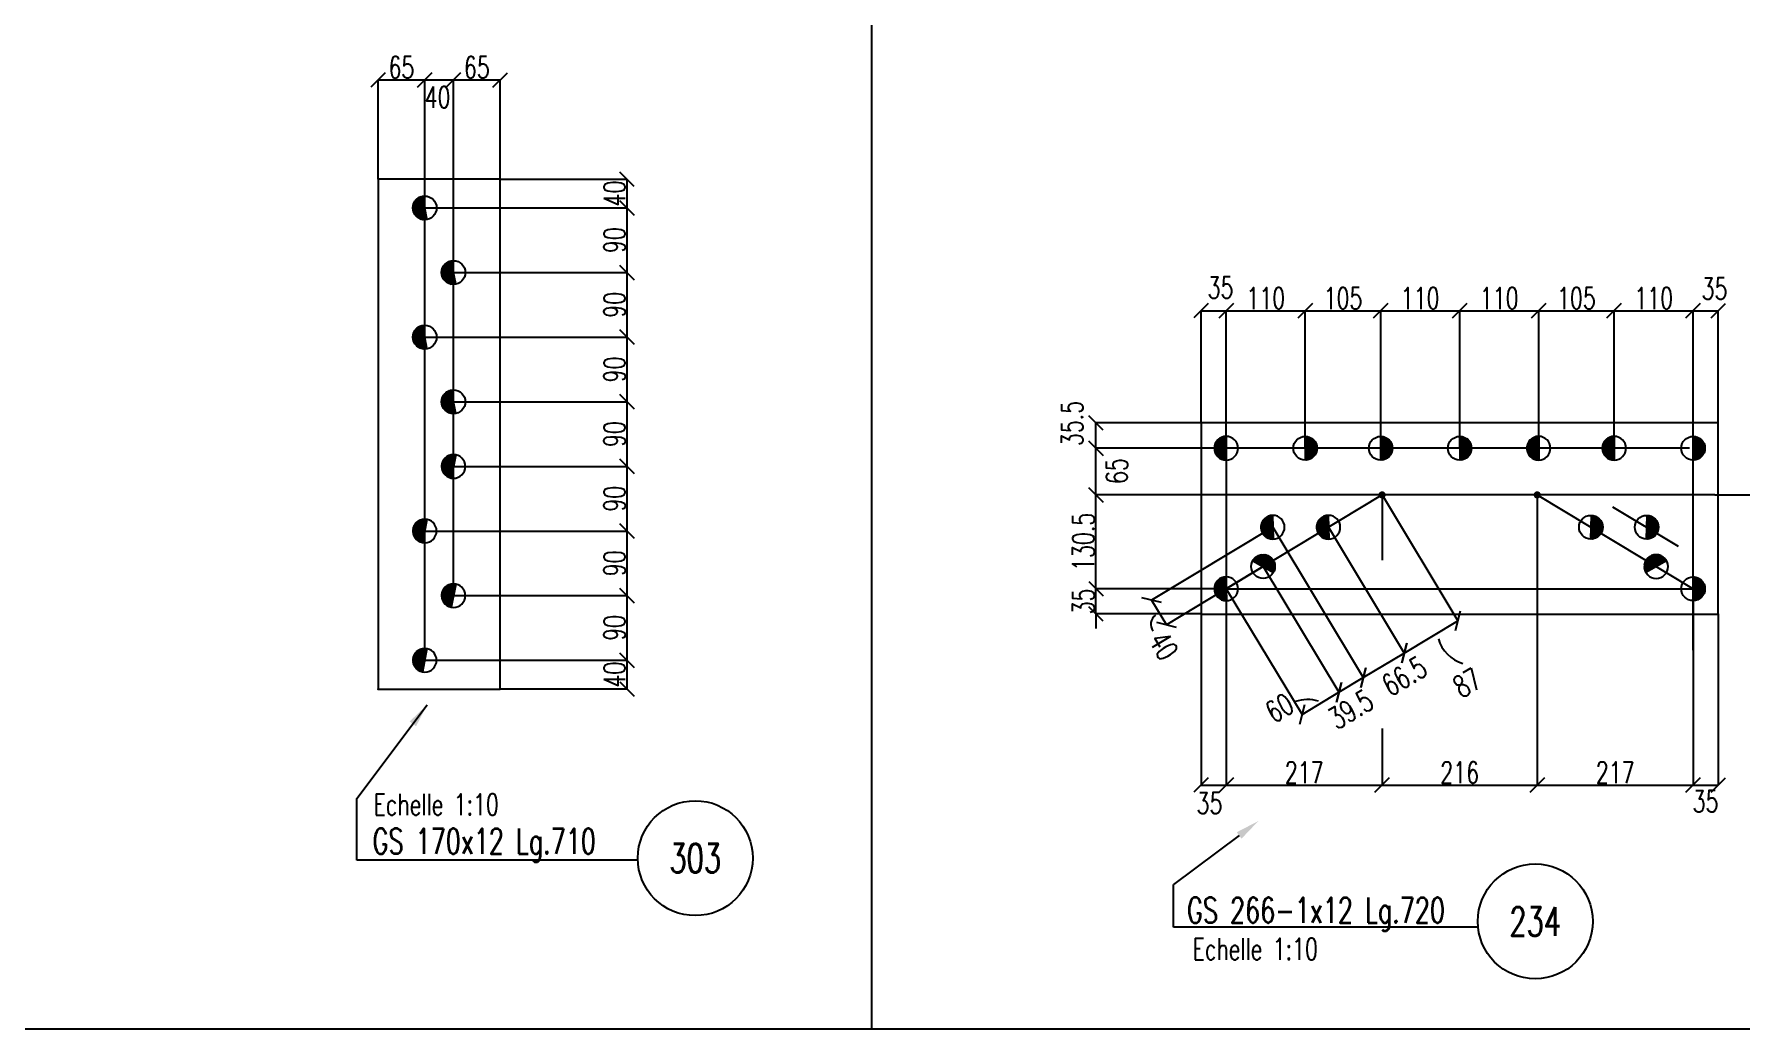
# Model space of a CAD drawing. Extents: x 512897 to 529117, y 6597 to 18077.
# Drawn here: x 517649 to 522401, y 6597 to 9367 of the extents above; entities that cross this region are included whole.
import ezdxf
from ezdxf.enums import TextEntityAlignment as Align

# ---------------------------------------------------------------- set-up
doc = ezdxf.new("R2010")
doc.units = 0
doc.header["$LTSCALE"] = 200
doc.header["$MEASUREMENT"] = 0
doc.layers.get('0').update_dxf_attribs({"linetype": 'CONTINUOUS'})
for name, color, linetype in [('BOLLINI_1', 7, 'CONTINUOUS'), ('FORI', 2, 'CONTINUOUS'), ('LINEE_PIASTRE', 2, 'CONTINUOUS'), ('LS', 7, 'CONTINUOUS'), ('PIASTRE', 5, 'CONTINUOUS'), ('PIEGA', 4, 'CONTINUOUS'), ('PIEGA_C_1114_50', 7, 'CONTINUOUS')]:
    doc.layers.add(name, color=color, linetype=linetype)
doc.styles.add('PIEGATI', font='ROMANS8.shx', dxfattribs={"width": 0.7})
doc.styles.add('QUOTE', font='ROMANS8.SHX', dxfattribs={"width": 0.7})
doc.styles.add('RQL', font='ROMANS8.SHX', dxfattribs={"width": 0.7})
doc.styles.add('RS', font='ROMANS8.shx', dxfattribs={"width": 0.7})
doc.styles.get("Standard").update_dxf_attribs({"font": 'ROMANS8.SHX', "width": 0.7})
doc.dimstyles.new('TRATTO', dxfattribs={"dimscale": 0, "dimtxt": 60, "dimasz": 40, "dimexe": 0, "dimexo": 0, "dimgap": 5, "dimtad": 1, "dimrnd": 0.5, "dimdsep": 46, "dimtxsty": 'RS', "dimblk1": 'OBLIQUE', "dimblk2": 'OBLIQUE', "dimsah": 1, "dimcen": 0.09, "dimclrd": 2, "dimclre": 2, "dimclrt": 7, "dimadec": 0, "dimazin": 0, "dimtfac": 1, "dimtix": 1, "dimtmove": 2, "dimatfit": 3, "dimfxl": 1, "dimtolj": 1, "dimtzin": 0, "dimarcsym": 0})

# ---------------------------------------------------------------- blocks, each defined once
blk = doc.blocks.new('MRKR_98')
blk.add_point((0, 0))
at = {"color": 7, "style": 'QUOTE', "width": 0.5, "flags": 1}
for tag, p in [('TI', (3.7, 6.8)), ('NFORI', (3.7, 5.3)), ('AUX2', (3.7, 4.9)), ('FAM', (3.7, 4.5)), ('AUX1', (3.7, 4.2)), ('COMMESSA', (3.7, 3.8)), ('SPESSORE', (3.7, 2.5)), ('SV', (3.7, 1.8)), ('QUA', (3.7, 1.1)), ('DI_S', (3.7, 6.4)), ('D_S', (3.7, 6)), ('E_S', (3.7, 5.7)), ('MD', (3.7, 3.5)), ('MP', (3.7, 3.2)), ('LARGHEZZA', (3.7, 2.8)), ('NP', (3.7, 2.1)), ('PESO', (3.7, 1.4)), ('LUN', (3.7, 0.8)), ('PROF', (3.7, 0.4)), ('POS', (3.7, 0.1))]:
    blk.add_attdef(tag, p, '', height=0.2, dxfattribs=at)
at = {"color": 7, "flags": 1}
for tag, p in [('LAV1', (5.3, 6.9)), ('LAV2', (5.3, 6.5)), ('LAV3', (5.3, 6.2)), ('LAV4', (5.3, 5.9)), ('LAV5', (5.3, 5.5)), ('LAV6', (5.3, 5.2)), ('LAV7', (5.3, 4.9)), ('LAV8', (5.3, 4.5)), ('LAV9', (5.3, 4.2)), ('LAV10', (5.3, 3.9))]:
    blk.add_attdef(tag, p, '', height=0.2, dxfattribs=at)
blk = doc.blocks.new('20')
at = {"color": 0}
for p, q in [((0, 0.98), (0.02, 1)), ((0, 0.94), (0.06, 1)), ((1, -0.01), (0, 0.99)), ((0, 0.89), (0.1, 0.99)), ((0, 0.85), (0.14, 0.99)), ((0, 0.8), (0.18, 0.98)), ((0, 0.76), (0.22, 0.98)), ((0, 0.71), (0.25, 0.97)), ((0, 0.67), (0.29, 0.96)), ((1, -0.05), (0, 0.95)), ((0, 0.62), (0.32, 0.95)), ((0, 0.58), (0.36, 0.93)), ((0, 0.53), (0.39, 0.92)), ((0, 0.49), (0.42, 0.91)), ((1, -0.09), (0, 0.9)), ((0, 0.44), (0.45, 0.89)), ((0, 0.4), (0.48, 0.88)), ((0.99, -0.13), (0, 0.86)), ((0, 0.35), (0.51, 0.86)), ((0, 0.31), (0.54, 0.84)), ((0, 0.26), (0.56, 0.83)), ((0.99, -0.17), (0, 0.81)), ((0, 0.22), (0.59, 0.81)), ((0, 0.17), (0.61, 0.79)), ((0.98, -0.21), (0, 0.77)), ((0, 0.13), (0.64, 0.77)), ((0, 0.08), (0.66, 0.75)), ((0, 0.04), (0.69, 0.73)), ((0.97, -0.25), (0, 0.72)), ((0, -0.01), (0.71, 0.7)), ((0.96, -0.28), (0, 0.68)), ((0, -0.05), (0.73, 0.68)), ((0, -0.1), (0.75, 0.66)), ((0.95, -0.32), (0, 0.63)), ((0, -0.14), (0.77, 0.63)), ((0, -0.19), (0.79, 0.61)), ((0.94, -0.35), (0, 0.59)), ((0, -0.23), (0.81, 0.58)), ((0, -0.28), (0.83, 0.56)), ((0.92, -0.38), (0, 0.54)), ((0, -0.32), (0.85, 0.53)), ((0.91, -0.41), (0, 0.5)), ((0, -0.36), (0.87, 0.5)), ((0, -0.41), (0.88, 0.47)), ((0.9, -0.44), (0, 0.45)), ((0, -0.45), (0.9, 0.44)), ((0.88, -0.47), (0, 0.41)), ((0, -0.5), (0.91, 0.41)), ((0, -0.54), (0.92, 0.38)), ((0.87, -0.5), (0, 0.36)), ((0, -0.59), (0.94, 0.35)), ((0.85, -0.53), (0, 0.32)), ((0, -0.63), (0.95, 0.31)), ((0, -0.68), (0.96, 0.28)), ((0.83, -0.56), (0, 0.27)), ((0, -0.72), (0.97, 0.25)), ((0.81, -0.58), (0, 0.23)), ((0, -0.77), (0.98, 0.21)), ((0.79, -0.61), (0, 0.18)), ((0, -0.81), (0.99, 0.17)), ((0.77, -0.63), (0, 0.14)), ((0, -0.86), (0.99, 0.13)), ((0.75, -0.66), (0, 0.09)), ((0, -0.9), (1, 0.09)), ((0.73, -0.68), (0, 0.05)), ((0, -0.95), (1, 0.05)), ((0.71, -0.7), (0, 0.01)), ((0, -0.99), (1, 0.01)), ((1, 0.04), (0.04, 1)), ((1, 0.09), (0.09, 1)), ((0.99, 0.14), (0.14, 0.99)), ((0.98, 0.19), (0.19, 0.98)), ((0.97, 0.25), (0.25, 0.97)), ((0.95, 0.31), (0.31, 0.95)), ((0.92, 0.38), (0.38, 0.92)), ((0.88, 0.47), (0.47, 0.88)), ((0.81, 0.59), (0.59, 0.81)), ((0.69, -0.73), (0, -0.04)), ((0.66, -0.75), (0, -0.08)), ((0.64, -0.77), (0, -0.13)), ((0.61, -0.79), (0, -0.17)), ((0.59, -0.81), (0, -0.22)), ((0.56, -0.83), (0, -0.26)), ((0.54, -0.84), (0, -0.31)), ((0.51, -0.86), (0, -0.35)), ((0.48, -0.88), (0, -0.4)), ((0.45, -0.89), (0, -0.44)), ((0.42, -0.91), (0, -0.49)), ((0.39, -0.92), (0, -0.53)), ((0.36, -0.93), (0, -0.58)), ((0.32, -0.95), (0, -0.62)), ((0.29, -0.96), (0, -0.67)), ((0.25, -0.97), (0, -0.71)), ((0.22, -0.98), (0, -0.76)), ((0.18, -0.98), (0, -0.8)), ((0.14, -0.99), (0, -0.85)), ((0.1, -0.99), (0, -0.89)), ((0.04, -1), (1, -0.04)), ((0.09, -1), (1, -0.09)), ((0.14, -0.99), (0.99, -0.14)), ((0.19, -0.98), (0.98, -0.19)), ((0.25, -0.97), (0.97, -0.25)), ((0.31, -0.95), (0.95, -0.31)), ((0.38, -0.92), (0.92, -0.38)), ((0.47, -0.88), (0.88, -0.47)), ((0.59, -0.81), (0.81, -0.59))]:
    blk.add_line(p, q, dxfattribs=at)
blk.add_line((0, 1), (0, -1))
blk.add_circle((0, 0), 1)
blk = doc.blocks.new('_OBLIQUE')
at = {"color": 0, "linetype": 'ByBlock'}
blk.add_line((-0.5, -0.5), (0.5, 0.5), dxfattribs=at)
blk = doc.blocks.new('*D124')
at = {"layer": 'LS', "color": 2, "lineweight": -2, "transparency": 16777216}
for p, q in [((518736.6, 7623.3), (519300, 7623.3)), ((519300, 7543.3), (519300, 7623.3)), ((518946.6, 7543.3), (519300, 7543.3))]:
    blk.add_line(p, q, dxfattribs=at)
at = {"layer": 'LS', "color": 2, "lineweight": -2, "transparency": 16777216, "xscale": 40, "yscale": 40, "zscale": 40}
for p, rotation in [((519300, 7623.3), 90), ((519300, 7543.3), 270)]:
    blk.add_blockref('_OBLIQUE', p, dxfattribs=dict(at, rotation=rotation))
at = {"layer": 'LS', "color": 7, "transparency": 16777216, "insert": (519265, 7583.3), "char_height": 60, "attachment_point": 5, "rotation": 90, "style": 'RS'}
blk.add_mtext('\\A1;40', dxfattribs=at)
blk = doc.blocks.new('*D125')
at = {"layer": 'LS', "color": 2, "lineweight": -2, "transparency": 16777216}
for p, q in [((518816.6, 7803.3), (519300, 7803.3)), ((519300, 7623.3), (519300, 7803.3)), ((518736.6, 7623.3), (519300, 7623.3))]:
    blk.add_line(p, q, dxfattribs=at)
at = {"layer": 'LS', "color": 2, "lineweight": -2, "transparency": 16777216, "xscale": 40, "yscale": 40, "zscale": 40}
for p, rotation in [((519300, 7803.3), 90), ((519300, 7623.3), 270)]:
    blk.add_blockref('_OBLIQUE', p, dxfattribs=dict(at, rotation=rotation))
at = {"layer": 'LS', "color": 7, "transparency": 16777216, "insert": (519265, 7713.3), "char_height": 60, "attachment_point": 5, "rotation": 90, "style": 'RS'}
blk.add_mtext('\\A1;90', dxfattribs=at)
blk = doc.blocks.new('*D126')
at = {"layer": 'LS', "color": 2, "lineweight": -2, "transparency": 16777216}
for p, q in [((518736.6, 7983.3), (519300, 7983.3)), ((519300, 7803.3), (519300, 7983.3)), ((518816.6, 7803.3), (519300, 7803.3))]:
    blk.add_line(p, q, dxfattribs=at)
at = {"layer": 'LS', "color": 2, "lineweight": -2, "transparency": 16777216, "xscale": 40, "yscale": 40, "zscale": 40}
for p, rotation in [((519300, 7983.3), 90), ((519300, 7803.3), 270)]:
    blk.add_blockref('_OBLIQUE', p, dxfattribs=dict(at, rotation=rotation))
at = {"layer": 'LS', "color": 7, "transparency": 16777216, "insert": (519265, 7893.3), "char_height": 60, "attachment_point": 5, "rotation": 90, "style": 'RS'}
blk.add_mtext('\\A1;90', dxfattribs=at)
blk = doc.blocks.new('*D127')
at = {"layer": 'LS', "color": 2, "lineweight": -2, "transparency": 16777216}
for p, q in [((518816.6, 8163.3), (519300, 8163.3)), ((519300, 7983.3), (519300, 8163.3)), ((518736.6, 7983.3), (519300, 7983.3))]:
    blk.add_line(p, q, dxfattribs=at)
at = {"layer": 'LS', "color": 2, "lineweight": -2, "transparency": 16777216, "xscale": 40, "yscale": 40, "zscale": 40}
for p, rotation in [((519300, 8163.3), 90), ((519300, 7983.3), 270)]:
    blk.add_blockref('_OBLIQUE', p, dxfattribs=dict(at, rotation=rotation))
at = {"layer": 'LS', "color": 7, "transparency": 16777216, "insert": (519265, 8073.3), "char_height": 60, "attachment_point": 5, "rotation": 90, "style": 'RS'}
blk.add_mtext('\\A1;90', dxfattribs=at)
blk = doc.blocks.new('*D128')
at = {"layer": 'LS', "color": 2, "lineweight": -2, "transparency": 16777216}
for p, q in [((518816.6, 8343.3), (519300, 8343.3)), ((519300, 8163.3), (519300, 8343.3)), ((518816.6, 8163.3), (519300, 8163.3))]:
    blk.add_line(p, q, dxfattribs=at)
at = {"layer": 'LS', "color": 2, "lineweight": -2, "transparency": 16777216, "xscale": 40, "yscale": 40, "zscale": 40}
for p, rotation in [((519300, 8343.3), 90), ((519300, 8163.3), 270)]:
    blk.add_blockref('_OBLIQUE', p, dxfattribs=dict(at, rotation=rotation))
at = {"layer": 'LS', "color": 7, "transparency": 16777216, "insert": (519265, 8253.3), "char_height": 60, "attachment_point": 5, "rotation": 90, "style": 'RS'}
blk.add_mtext('\\A1;90', dxfattribs=at)
blk = doc.blocks.new('*D129')
at = {"layer": 'LS', "color": 2, "lineweight": -2, "transparency": 16777216}
for p, q in [((518736.6, 8523.3), (519300, 8523.3)), ((519300, 8343.3), (519300, 8523.3)), ((518816.6, 8343.3), (519300, 8343.3))]:
    blk.add_line(p, q, dxfattribs=at)
at = {"layer": 'LS', "color": 2, "lineweight": -2, "transparency": 16777216, "xscale": 40, "yscale": 40, "zscale": 40}
for p, rotation in [((519300, 8523.3), 90), ((519300, 8343.3), 270)]:
    blk.add_blockref('_OBLIQUE', p, dxfattribs=dict(at, rotation=rotation))
at = {"layer": 'LS', "color": 7, "transparency": 16777216, "insert": (519265, 8433.3), "char_height": 60, "attachment_point": 5, "rotation": 90, "style": 'RS'}
blk.add_mtext('\\A1;90', dxfattribs=at)
blk = doc.blocks.new('*D130')
at = {"layer": 'LS', "color": 2, "lineweight": -2, "transparency": 16777216}
for p, q in [((518816.6, 8703.3), (519300, 8703.3)), ((519300, 8523.3), (519300, 8703.3)), ((518736.6, 8523.3), (519300, 8523.3))]:
    blk.add_line(p, q, dxfattribs=at)
at = {"layer": 'LS', "color": 2, "lineweight": -2, "transparency": 16777216, "xscale": 40, "yscale": 40, "zscale": 40}
for p, rotation in [((519300, 8703.3), 90), ((519300, 8523.3), 270)]:
    blk.add_blockref('_OBLIQUE', p, dxfattribs=dict(at, rotation=rotation))
at = {"layer": 'LS', "color": 7, "transparency": 16777216, "insert": (519265, 8613.3), "char_height": 60, "attachment_point": 5, "rotation": 90, "style": 'RS'}
blk.add_mtext('\\A1;90', dxfattribs=at)
blk = doc.blocks.new('*D131')
at = {"layer": 'LS', "color": 2, "lineweight": -2, "transparency": 16777216}
for p, q in [((518736.6, 8883.3), (519300, 8883.3)), ((519300, 8703.3), (519300, 8883.3)), ((518816.6, 8703.3), (519300, 8703.3))]:
    blk.add_line(p, q, dxfattribs=at)
at = {"layer": 'LS', "color": 2, "lineweight": -2, "transparency": 16777216, "xscale": 40, "yscale": 40, "zscale": 40}
for p, rotation in [((519300, 8883.3), 90), ((519300, 8703.3), 270)]:
    blk.add_blockref('_OBLIQUE', p, dxfattribs=dict(at, rotation=rotation))
at = {"layer": 'LS', "color": 7, "transparency": 16777216, "insert": (519265, 8793.3), "char_height": 60, "attachment_point": 5, "rotation": 90, "style": 'RS'}
blk.add_mtext('\\A1;90', dxfattribs=at)
blk = doc.blocks.new('*D132')
at = {"layer": 'LS', "color": 2, "lineweight": -2, "transparency": 16777216}
for p, q in [((518946.6, 8963.3), (519300, 8963.3)), ((519300, 8883.3), (519300, 8963.3)), ((518736.6, 8883.3), (519300, 8883.3))]:
    blk.add_line(p, q, dxfattribs=at)
at = {"layer": 'LS', "color": 2, "lineweight": -2, "transparency": 16777216, "xscale": 40, "yscale": 40, "zscale": 40}
for p, rotation in [((519300, 8963.3), 90), ((519300, 8883.3), 270)]:
    blk.add_blockref('_OBLIQUE', p, dxfattribs=dict(at, rotation=rotation))
at = {"layer": 'LS', "color": 7, "transparency": 16777216, "insert": (519265, 8923.3), "char_height": 60, "attachment_point": 5, "rotation": 90, "style": 'RS'}
blk.add_mtext('\\A1;40', dxfattribs=at)
blk = doc.blocks.new('*D133')
at = {"layer": 'LS', "color": 2, "lineweight": -2, "transparency": 16777216}
for p, q in [((518606.6, 8963.3), (518606.6, 9239.8)), ((518606.6, 9239.8), (518736.6, 9239.8)), ((518736.6, 7623.3), (518736.6, 9239.8))]:
    blk.add_line(p, q, dxfattribs=at)
at = {"layer": 'LS', "color": 2, "lineweight": -2, "transparency": 16777216, "xscale": 40, "yscale": 40, "zscale": 40, "rotation": 180.0000000000001}
blk.add_blockref('_OBLIQUE', (518606.6, 9239.8), dxfattribs=at)
at = {"layer": 'LS', "color": 2, "lineweight": -2, "transparency": 16777216, "xscale": 40, "yscale": 40, "zscale": 40}
blk.add_blockref('_OBLIQUE', (518736.6, 9239.8), dxfattribs=at)
at = {"layer": 'LS', "color": 7, "transparency": 16777216, "insert": (518671.6, 9274.8), "char_height": 60, "attachment_point": 5, "style": 'RS'}
blk.add_mtext('\\A1;65', dxfattribs=at)
blk = doc.blocks.new('*D134')
at = {"layer": 'LS', "color": 2, "lineweight": -2, "transparency": 16777216}
for p, q in [((518736.6, 8883.3), (518736.6, 9239.8)), ((518736.6, 9239.8), (518816.6, 9239.8)), ((518816.6, 7803.3), (518816.6, 9239.8))]:
    blk.add_line(p, q, dxfattribs=at)
at = {"layer": 'LS', "color": 2, "lineweight": -2, "transparency": 16777216, "xscale": 40, "yscale": 40, "zscale": 40, "rotation": 180.0000000000001}
blk.add_blockref('_OBLIQUE', (518736.6, 9239.8), dxfattribs=at)
at = {"layer": 'LS', "color": 2, "lineweight": -2, "transparency": 16777216, "xscale": 40, "yscale": 40, "zscale": 40}
blk.add_blockref('_OBLIQUE', (518816.6, 9239.8), dxfattribs=at)
at = {"layer": 'LS', "color": 7, "transparency": 16777216, "insert": (518772.3, 9191.6), "char_height": 60, "attachment_point": 5, "style": 'RS'}
blk.add_mtext('\\A1;40', dxfattribs=at)
blk = doc.blocks.new('*D135')
at = {"layer": 'LS', "color": 2, "lineweight": -2, "transparency": 16777216}
for p, q in [((518816.6, 8703.3), (518816.6, 9239.8)), ((518816.6, 9239.8), (518946.6, 9239.8)), ((518946.6, 8963.3), (518946.6, 9239.8))]:
    blk.add_line(p, q, dxfattribs=at)
at = {"layer": 'LS', "color": 2, "lineweight": -2, "transparency": 16777216, "xscale": 40, "yscale": 40, "zscale": 40, "rotation": 180.0000000000001}
blk.add_blockref('_OBLIQUE', (518816.6, 9239.8), dxfattribs=at)
at = {"layer": 'LS', "color": 2, "lineweight": -2, "transparency": 16777216, "xscale": 40, "yscale": 40, "zscale": 40}
blk.add_blockref('_OBLIQUE', (518946.6, 9239.8), dxfattribs=at)
at = {"layer": 'LS', "color": 7, "transparency": 16777216, "insert": (518881.6, 9274.8), "char_height": 60, "attachment_point": 5, "style": 'RS'}
blk.add_mtext('\\A1;65', dxfattribs=at)
blk = doc.blocks.new('xxx')
blk.add_circle((0, 0), 8)
at = {"color": 3, "style": 'RQL', "width": 0.7}
blk.add_attdef('POS', text='', height=4, dxfattribs=at).set_placement((0, 0), align=Align.MIDDLE)
at = {"color": 3, "style": 'RQL', "width": 0.7, "flags": 1}
blk.add_attdef('POS1', (-0.39, -5.42), '', height=2, dxfattribs=at)
at = {"style": 'RQL', "width": 0.7, "flags": 1}
blk.add_attdef('TIPO', (-0.39, -8.66), '', height=2, dxfattribs=at)
blk = doc.blocks.new('*D152')
at = {"layer": 'LS', "color": 2, "lineweight": -2, "transparency": 16777216}
for p, q in [((521070.9, 7884.4), (521281.9, 7534)), ((520968.1, 7822.5), (521179.1, 7472.1)), ((521179.1, 7472.1), (521281.9, 7534))]:
    blk.add_line(p, q, dxfattribs=at)
at = {"layer": 'LS', "color": 2, "lineweight": -2, "transparency": 16777216, "xscale": 40, "yscale": 40, "zscale": 40}
for p, rotation in [((521281.9, 7534), 31.05141770699998), ((521179.1, 7472.1), 211.051417707)]:
    blk.add_blockref('_OBLIQUE', p, dxfattribs=dict(at, rotation=rotation))
at = {"layer": 'LS', "color": 7, "transparency": 16777216, "insert": (521116.4, 7490.5), "char_height": 60, "attachment_point": 5, "rotation": 31.0514, "style": 'RS'}
blk.add_mtext('\\A1;60', dxfattribs=at)
blk = doc.blocks.new('*D153')
at = {"layer": 'LS', "color": 2, "lineweight": -2, "transparency": 16777216}
for p, q in [((521097.6, 7993.8), (521349.8, 7574.9)), ((521070.9, 7884.4), (521281.9, 7534)), ((521281.9, 7534), (521349.8, 7574.9))]:
    blk.add_line(p, q, dxfattribs=at)
at = {"layer": 'LS', "color": 2, "lineweight": -2, "transparency": 16777216, "xscale": 40, "yscale": 40, "zscale": 40}
for p, rotation in [((521281.9, 7534), 211.051417707), ((521349.8, 7574.9), 31.05141770699998)]:
    blk.add_blockref('_OBLIQUE', p, dxfattribs=dict(at, rotation=rotation))
at = {"layer": 'LS', "color": 7, "transparency": 16777216, "insert": (521314.8, 7486.5), "char_height": 60, "attachment_point": 5, "rotation": 31.0514, "style": 'RS'}
blk.add_mtext('\\A1;39.5', dxfattribs=at)
blk = doc.blocks.new('*D154')
at = {"layer": 'LS', "color": 2, "lineweight": -2, "transparency": 16777216}
for p, q in [((521097.6, 7993.8), (521349.8, 7574.9)), ((521252.7, 7993.8), (521463.7, 7643.4)), ((521349.8, 7574.9), (521463.7, 7643.4))]:
    blk.add_line(p, q, dxfattribs=at)
at = {"layer": 'LS', "color": 2, "lineweight": -2, "transparency": 16777216, "xscale": 40, "yscale": 40, "zscale": 40}
for p, rotation in [((521463.7, 7643.4), 31.05141770699998), ((521349.8, 7574.9), 211.051417707)]:
    blk.add_blockref('_OBLIQUE', p, dxfattribs=dict(at, rotation=rotation))
at = {"layer": 'LS', "color": 7, "transparency": 16777216, "insert": (521463.9, 7579), "char_height": 60, "attachment_point": 5, "rotation": 31.0514, "style": 'RS'}
blk.add_mtext('\\A1;66.5', dxfattribs=at)
blk = doc.blocks.new('*D155')
at = {"layer": 'LS', "color": 2, "lineweight": -2, "transparency": 16777216}
for p, q in [((521402.2, 8083.8), (521613.1, 7733.4)), ((521252.7, 7993.8), (521463.7, 7643.4)), ((521463.7, 7643.4), (521613.1, 7733.4))]:
    blk.add_line(p, q, dxfattribs=at)
at = {"layer": 'LS', "color": 2, "lineweight": -2, "transparency": 16777216, "xscale": 40, "yscale": 40, "zscale": 40}
for p, rotation in [((521613.1, 7733.4), 31.05141770699998), ((521463.7, 7643.4), 211.051417707)]:
    blk.add_blockref('_OBLIQUE', p, dxfattribs=dict(at, rotation=rotation))
at = {"layer": 'LS', "color": 7, "transparency": 16777216, "insert": (521638.9, 7560.5), "char_height": 60, "attachment_point": 5, "rotation": 31.0514, "style": 'RS'}
blk.add_mtext('\\A1;87', dxfattribs=at)
blk = doc.blocks.new('*D156')
at = {"layer": 'LS', "color": 2, "lineweight": -2, "transparency": 16777216}
for p, q in [((521097.6, 7993.8), (520760.3, 7790.8)), ((521081.6, 7890.9), (520801.5, 7722.2)), ((520760.3, 7790.8), (520801.5, 7722.2))]:
    blk.add_line(p, q, dxfattribs=at)
at = {"layer": 'LS', "color": 2, "lineweight": -2, "transparency": 16777216, "xscale": 40, "yscale": 40, "zscale": 40}
for p, rotation in [((520760.3, 7790.8), 121.051417707), ((520801.5, 7722.2), 301.051417707)]:
    blk.add_blockref('_OBLIQUE', p, dxfattribs=dict(at, rotation=rotation))
at = {"layer": 'LS', "color": 7, "transparency": 16777216, "insert": (520793.7, 7663.2), "char_height": 60, "attachment_point": 5, "rotation": 301.0514, "style": 'RS'}
blk.add_mtext('\\A1;40', dxfattribs=at)
blk = doc.blocks.new('*D157')
at = {"layer": 'LS', "color": 2, "lineweight": -2, "transparency": 16777216}
for p, q in [((520968.1, 8213.8), (520968.1, 7275.7)), ((520898.1, 7752.2), (520898.1, 7275.7)), ((520898.1, 7275.7), (520968.1, 7275.7))]:
    blk.add_line(p, q, dxfattribs=at)
at = {"layer": 'LS', "color": 2, "lineweight": -2, "transparency": 16777216, "xscale": 40, "yscale": 40, "zscale": 40, "rotation": 180}
blk.add_blockref('_OBLIQUE', (520898.1, 7275.7), dxfattribs=at)
at = {"layer": 'LS', "color": 2, "lineweight": -2, "transparency": 16777216, "xscale": 40, "yscale": 40, "zscale": 40}
blk.add_blockref('_OBLIQUE', (520968.1, 7275.7), dxfattribs=at)
at = {"layer": 'LS', "color": 7, "transparency": 16777216, "insert": (520921.5, 7225.1), "char_height": 60, "attachment_point": 5, "style": 'RS'}
blk.add_mtext('\\A1;35', dxfattribs=at)
blk = doc.blocks.new('*D158')
at = {"layer": 'LS', "color": 2, "lineweight": -2, "transparency": 16777216}
for p, q in [((520968.1, 8213.8), (520968.1, 7275.7)), ((521402.2, 7433.4), (521402.2, 7275.7)), ((520968.1, 7275.7), (521402.2, 7275.7))]:
    blk.add_line(p, q, dxfattribs=at)
at = {"layer": 'LS', "color": 2, "lineweight": -2, "transparency": 16777216, "xscale": 40, "yscale": 40, "zscale": 40, "rotation": 180}
blk.add_blockref('_OBLIQUE', (520968.1, 7275.7), dxfattribs=at)
at = {"layer": 'LS', "color": 2, "lineweight": -2, "transparency": 16777216, "xscale": 40, "yscale": 40, "zscale": 40}
blk.add_blockref('_OBLIQUE', (521402.2, 7275.7), dxfattribs=at)
at = {"layer": 'LS', "color": 7, "transparency": 16777216, "insert": (521185.1, 7310.7), "char_height": 60, "attachment_point": 5, "style": 'RS'}
blk.add_mtext('\\A1;217', dxfattribs=at)
blk = doc.blocks.new('*D159')
at = {"layer": 'LS', "color": 2, "lineweight": -2, "transparency": 16777216}
for p, q in [((521834, 8083.8), (521834, 7275.7)), ((521402.2, 7433.4), (521402.2, 7275.7)), ((521402.2, 7275.7), (521834, 7275.7))]:
    blk.add_line(p, q, dxfattribs=at)
at = {"layer": 'LS', "color": 2, "lineweight": -2, "transparency": 16777216, "xscale": 40, "yscale": 40, "zscale": 40, "rotation": 180}
blk.add_blockref('_OBLIQUE', (521402.2, 7275.7), dxfattribs=at)
at = {"layer": 'LS', "color": 2, "lineweight": -2, "transparency": 16777216, "xscale": 40, "yscale": 40, "zscale": 40}
blk.add_blockref('_OBLIQUE', (521834, 7275.7), dxfattribs=at)
at = {"layer": 'LS', "color": 7, "transparency": 16777216, "insert": (521618.1, 7310.7), "char_height": 60, "attachment_point": 5, "style": 'RS'}
blk.add_mtext('\\A1;216', dxfattribs=at)
blk = doc.blocks.new('*D160')
at = {"layer": 'LS', "color": 2, "lineweight": -2, "transparency": 16777216}
for p, q in [((521834, 8083.8), (521834, 7275.7)), ((522268.1, 7822.5), (522268.1, 7275.7)), ((521834, 7275.7), (522268.1, 7275.7))]:
    blk.add_line(p, q, dxfattribs=at)
at = {"layer": 'LS', "color": 2, "lineweight": -2, "transparency": 16777216, "xscale": 40, "yscale": 40, "zscale": 40, "rotation": 180}
blk.add_blockref('_OBLIQUE', (521834, 7275.7), dxfattribs=at)
at = {"layer": 'LS', "color": 2, "lineweight": -2, "transparency": 16777216, "xscale": 40, "yscale": 40, "zscale": 40}
blk.add_blockref('_OBLIQUE', (522268.1, 7275.7), dxfattribs=at)
at = {"layer": 'LS', "color": 7, "transparency": 16777216, "insert": (522051, 7310.7), "char_height": 60, "attachment_point": 5, "style": 'RS'}
blk.add_mtext('\\A1;217', dxfattribs=at)
blk = doc.blocks.new('*D161')
at = {"layer": 'LS', "color": 2, "lineweight": -2, "transparency": 16777216}
for p, q in [((522268.1, 7822.5), (522268.1, 7275.7)), ((522338.1, 7752.2), (522338.1, 7275.7)), ((522268.1, 7275.7), (522338.1, 7275.7))]:
    blk.add_line(p, q, dxfattribs=at)
at = {"layer": 'LS', "color": 2, "lineweight": -2, "transparency": 16777216, "xscale": 40, "yscale": 40, "zscale": 40, "rotation": 180}
blk.add_blockref('_OBLIQUE', (522268.1, 7275.7), dxfattribs=at)
at = {"layer": 'LS', "color": 2, "lineweight": -2, "transparency": 16777216, "xscale": 40, "yscale": 40, "zscale": 40}
blk.add_blockref('_OBLIQUE', (522338.1, 7275.7), dxfattribs=at)
at = {"layer": 'LS', "color": 7, "transparency": 16777216, "insert": (522302.7, 7230.3), "char_height": 60, "attachment_point": 5, "style": 'RS'}
blk.add_mtext('\\A1;35', dxfattribs=at)
blk = doc.blocks.new('LPIEGA')
at = {"color": 0, "linetype": 'ByBlock'}
blk.add_line((0, 0), (1, 0), dxfattribs=at)
at = {"color": 0}
for tag, p in [('VUOTO3', (1, 13)), ('VUOTO2', (1, 11)), ('VUOTO1', (1, 9))]:
    blk.add_attdef(tag, p, '', height=1, dxfattribs=at)
at = {"color": 0, "flags": 1}
for tag, p in [('ANG_PIE', (1, 7)), ('INC_PIE', (1, 5)), ('CF', (1, 3)), ('RAGGIO', (1, 1))]:
    blk.add_attdef(tag, p, '', height=1, dxfattribs=at)
blk = doc.blocks.new('*D162')
at = {"layer": 'LS', "color": 2, "lineweight": -2, "transparency": 16777216}
for p, q in [((520898.1, 8284.4), (520898.1, 8596.7)), ((520898.1, 8596.7), (520968.1, 8596.7)), ((520968.1, 8213.8), (520968.1, 8596.7))]:
    blk.add_line(p, q, dxfattribs=at)
at = {"layer": 'LS', "color": 2, "lineweight": -2, "transparency": 16777216, "xscale": 40, "yscale": 40, "zscale": 40, "rotation": 180}
blk.add_blockref('_OBLIQUE', (520898.1, 8596.7), dxfattribs=at)
at = {"layer": 'LS', "color": 2, "lineweight": -2, "transparency": 16777216, "xscale": 40, "yscale": 40, "zscale": 40}
blk.add_blockref('_OBLIQUE', (520968.1, 8596.7), dxfattribs=at)
at = {"layer": 'LS', "color": 7, "transparency": 16777216, "insert": (520952.3, 8661.4), "char_height": 60, "attachment_point": 5, "style": 'RS'}
blk.add_mtext('\\A1;35', dxfattribs=at)
blk = doc.blocks.new('*D163')
at = {"layer": 'LS', "color": 2, "lineweight": -2, "transparency": 16777216}
for p, q in [((520968.1, 8213.8), (520968.1, 8596.7)), ((520968.1, 8596.7), (521188.1, 8596.7)), ((521188.1, 8213.8), (521188.1, 8596.7))]:
    blk.add_line(p, q, dxfattribs=at)
at = {"layer": 'LS', "color": 2, "lineweight": -2, "transparency": 16777216, "xscale": 40, "yscale": 40, "zscale": 40, "rotation": 180}
blk.add_blockref('_OBLIQUE', (520968.1, 8596.7), dxfattribs=at)
at = {"layer": 'LS', "color": 2, "lineweight": -2, "transparency": 16777216, "xscale": 40, "yscale": 40, "zscale": 40}
blk.add_blockref('_OBLIQUE', (521188.1, 8596.7), dxfattribs=at)
at = {"layer": 'LS', "color": 7, "transparency": 16777216, "insert": (521078.1, 8631.7), "char_height": 60, "attachment_point": 5, "style": 'RS'}
blk.add_mtext('\\A1;110', dxfattribs=at)
blk = doc.blocks.new('*D164')
at = {"layer": 'LS', "color": 2, "lineweight": -2, "transparency": 16777216}
for p, q in [((521188.1, 8213.8), (521188.1, 8596.7)), ((521188.1, 8596.7), (521398.1, 8596.7)), ((521398.1, 8213.8), (521398.1, 8596.7))]:
    blk.add_line(p, q, dxfattribs=at)
at = {"layer": 'LS', "color": 2, "lineweight": -2, "transparency": 16777216, "xscale": 40, "yscale": 40, "zscale": 40, "rotation": 180}
blk.add_blockref('_OBLIQUE', (521188.1, 8596.7), dxfattribs=at)
at = {"layer": 'LS', "color": 2, "lineweight": -2, "transparency": 16777216, "xscale": 40, "yscale": 40, "zscale": 40}
blk.add_blockref('_OBLIQUE', (521398.1, 8596.7), dxfattribs=at)
at = {"layer": 'LS', "color": 7, "transparency": 16777216, "insert": (521293.1, 8631.7), "char_height": 60, "attachment_point": 5, "style": 'RS'}
blk.add_mtext('\\A1;105', dxfattribs=at)
blk = doc.blocks.new('*D165')
at = {"layer": 'LS', "color": 2, "lineweight": -2, "transparency": 16777216}
for p, q in [((521398.1, 8213.8), (521398.1, 8596.7)), ((521398.1, 8596.7), (521618.1, 8596.7)), ((521618.1, 8213.8), (521618.1, 8596.7))]:
    blk.add_line(p, q, dxfattribs=at)
at = {"layer": 'LS', "color": 2, "lineweight": -2, "transparency": 16777216, "xscale": 40, "yscale": 40, "zscale": 40, "rotation": 180}
blk.add_blockref('_OBLIQUE', (521398.1, 8596.7), dxfattribs=at)
at = {"layer": 'LS', "color": 2, "lineweight": -2, "transparency": 16777216, "xscale": 40, "yscale": 40, "zscale": 40}
blk.add_blockref('_OBLIQUE', (521618.1, 8596.7), dxfattribs=at)
at = {"layer": 'LS', "color": 7, "transparency": 16777216, "insert": (521508.1, 8631.7), "char_height": 60, "attachment_point": 5, "style": 'RS'}
blk.add_mtext('\\A1;110', dxfattribs=at)
blk = doc.blocks.new('*D166')
at = {"layer": 'LS', "color": 2, "lineweight": -2, "transparency": 16777216}
for p, q in [((521618.1, 8213.8), (521618.1, 8596.7)), ((521618.1, 8596.7), (521838.1, 8596.7)), ((521838.1, 8213.8), (521838.1, 8596.7))]:
    blk.add_line(p, q, dxfattribs=at)
at = {"layer": 'LS', "color": 2, "lineweight": -2, "transparency": 16777216, "xscale": 40, "yscale": 40, "zscale": 40, "rotation": 180}
blk.add_blockref('_OBLIQUE', (521618.1, 8596.7), dxfattribs=at)
at = {"layer": 'LS', "color": 2, "lineweight": -2, "transparency": 16777216, "xscale": 40, "yscale": 40, "zscale": 40}
blk.add_blockref('_OBLIQUE', (521838.1, 8596.7), dxfattribs=at)
at = {"layer": 'LS', "color": 7, "transparency": 16777216, "insert": (521728.1, 8631.7), "char_height": 60, "attachment_point": 5, "style": 'RS'}
blk.add_mtext('\\A1;110', dxfattribs=at)
blk = doc.blocks.new('*D167')
at = {"layer": 'LS', "color": 2, "lineweight": -2, "transparency": 16777216}
for p, q in [((521838.1, 8213.8), (521838.1, 8596.7)), ((521838.1, 8596.7), (522048.1, 8596.7)), ((522048.1, 8213.8), (522048.1, 8596.7))]:
    blk.add_line(p, q, dxfattribs=at)
at = {"layer": 'LS', "color": 2, "lineweight": -2, "transparency": 16777216, "xscale": 40, "yscale": 40, "zscale": 40, "rotation": 180}
blk.add_blockref('_OBLIQUE', (521838.1, 8596.7), dxfattribs=at)
at = {"layer": 'LS', "color": 2, "lineweight": -2, "transparency": 16777216, "xscale": 40, "yscale": 40, "zscale": 40}
blk.add_blockref('_OBLIQUE', (522048.1, 8596.7), dxfattribs=at)
at = {"layer": 'LS', "color": 7, "transparency": 16777216, "insert": (521943.1, 8631.7), "char_height": 60, "attachment_point": 5, "style": 'RS'}
blk.add_mtext('\\A1;105', dxfattribs=at)
blk = doc.blocks.new('*D168')
at = {"layer": 'LS', "color": 2, "lineweight": -2, "transparency": 16777216}
for p, q in [((522048.1, 8213.8), (522048.1, 8596.7)), ((522048.1, 8596.7), (522268.1, 8596.7)), ((522268.1, 7651.5), (522268.1, 8596.7))]:
    blk.add_line(p, q, dxfattribs=at)
at = {"layer": 'LS', "color": 2, "lineweight": -2, "transparency": 16777216, "xscale": 40, "yscale": 40, "zscale": 40, "rotation": 180}
blk.add_blockref('_OBLIQUE', (522048.1, 8596.7), dxfattribs=at)
at = {"layer": 'LS', "color": 2, "lineweight": -2, "transparency": 16777216, "xscale": 40, "yscale": 40, "zscale": 40}
blk.add_blockref('_OBLIQUE', (522268.1, 8596.7), dxfattribs=at)
at = {"layer": 'LS', "color": 7, "transparency": 16777216, "insert": (522158.1, 8631.7), "char_height": 60, "attachment_point": 5, "style": 'RS'}
blk.add_mtext('\\A1;110', dxfattribs=at)
blk = doc.blocks.new('*D169')
at = {"layer": 'LS', "color": 2, "lineweight": -2, "transparency": 16777216}
for p, q in [((522268.1, 7822.5), (522268.1, 8596.7)), ((522268.1, 8596.7), (522338.1, 8596.7)), ((522338.1, 8284.4), (522338.1, 8596.7))]:
    blk.add_line(p, q, dxfattribs=at)
at = {"layer": 'LS', "color": 2, "lineweight": -2, "transparency": 16777216, "xscale": 40, "yscale": 40, "zscale": 40, "rotation": 180}
blk.add_blockref('_OBLIQUE', (522268.1, 8596.7), dxfattribs=at)
at = {"layer": 'LS', "color": 2, "lineweight": -2, "transparency": 16777216, "xscale": 40, "yscale": 40, "zscale": 40}
blk.add_blockref('_OBLIQUE', (522338.1, 8596.7), dxfattribs=at)
at = {"layer": 'LS', "color": 7, "transparency": 16777216, "insert": (522327.6, 8658.3), "char_height": 60, "attachment_point": 5, "style": 'RS'}
blk.add_mtext('\\A1;35', dxfattribs=at)
blk = doc.blocks.new('*D170')
at = {"layer": 'LS', "color": 2, "lineweight": -2, "transparency": 16777216}
for p, q in [((520605.3, 7822.5), (520605.3, 7862.5)), ((520968.1, 7822.5), (520605.3, 7822.5)), ((520605.3, 7752.2), (520605.3, 7822.5)), ((520898.1, 7752.2), (520605.3, 7752.2)), ((520605.3, 7752.2), (520605.3, 7712.2))]:
    blk.add_line(p, q, dxfattribs=at)
at = {"layer": 'LS', "color": 2, "lineweight": -2, "transparency": 16777216, "xscale": 40, "yscale": 40, "zscale": 40}
for p, rotation in [((520605.3, 7822.5), 270), ((520605.3, 7752.2), 90)]:
    blk.add_blockref('_OBLIQUE', p, dxfattribs=dict(at, rotation=rotation))
at = {"layer": 'LS', "color": 7, "transparency": 16777216, "insert": (520570.3, 7787.3), "char_height": 60, "attachment_point": 5, "rotation": 90, "style": 'RS'}
blk.add_mtext('\\A1;35', dxfattribs=at)
blk = doc.blocks.new('*D171')
at = {"layer": 'LS', "color": 2, "lineweight": -2, "transparency": 16777216}
for p, q in [((521618.1, 8083.8), (520605.3, 8083.8)), ((520605.3, 7822.5), (520605.3, 8083.8)), ((520968.1, 7822.5), (520605.3, 7822.5))]:
    blk.add_line(p, q, dxfattribs=at)
at = {"layer": 'LS', "color": 2, "lineweight": -2, "transparency": 16777216, "xscale": 40, "yscale": 40, "zscale": 40}
for p, rotation in [((520605.3, 8083.8), 90), ((520605.3, 7822.5), 270)]:
    blk.add_blockref('_OBLIQUE', p, dxfattribs=dict(at, rotation=rotation))
at = {"layer": 'LS', "color": 7, "transparency": 16777216, "insert": (520570.3, 7953.2), "char_height": 60, "attachment_point": 5, "rotation": 90, "style": 'RS'}
blk.add_mtext('\\A1;130.5', dxfattribs=at)
blk = doc.blocks.new('*D172')
at = {"layer": 'LS', "color": 2, "lineweight": -2, "transparency": 16777216}
for p, q in [((522258.1, 8213.8), (520605.3, 8213.8)), ((520605.3, 8083.8), (520605.3, 8213.8)), ((521618.1, 8083.8), (520605.3, 8083.8))]:
    blk.add_line(p, q, dxfattribs=at)
at = {"layer": 'LS', "color": 2, "lineweight": -2, "transparency": 16777216, "xscale": 40, "yscale": 40, "zscale": 40}
for p, rotation in [((520605.3, 8213.8), 90), ((520605.3, 8083.8), 270)]:
    blk.add_blockref('_OBLIQUE', p, dxfattribs=dict(at, rotation=rotation))
at = {"layer": 'LS', "color": 7, "transparency": 16777216, "insert": (520663.6, 8150.4), "char_height": 60, "attachment_point": 5, "rotation": 90, "style": 'RS'}
blk.add_mtext('\\A1;65', dxfattribs=at)
blk = doc.blocks.new('*D173')
at = {"layer": 'LS', "color": 2, "lineweight": -2, "transparency": 16777216}
for p, q in [((520898.1, 8284.4), (520605.3, 8284.4)), ((520605.3, 8213.8), (520605.3, 8284.4)), ((520978.1, 8213.8), (520605.3, 8213.8))]:
    blk.add_line(p, q, dxfattribs=at)
at = {"layer": 'LS', "color": 2, "lineweight": -2, "transparency": 16777216, "xscale": 40, "yscale": 40, "zscale": 40}
for p, rotation in [((520605.3, 8284.4), 90), ((520605.3, 8213.8), 270)]:
    blk.add_blockref('_OBLIQUE', p, dxfattribs=dict(at, rotation=rotation))
at = {"layer": 'LS', "color": 7, "transparency": 16777216, "insert": (520539.2, 8282.7), "char_height": 60, "attachment_point": 5, "rotation": 90, "style": 'RS'}
blk.add_mtext('\\A1;35.5', dxfattribs=at)

msp = doc.modelspace()

# ---------------------------------------------------------------- linework, layer by layer
at = {"layer": 'LINEE_PIASTRE'}
for p, q in [((518606.568, 8963.252), (518606.568, 7543.252)), ((518946.568, 8963.252), (518606.568, 8963.252)), ((518946.568, 7543.252), (518946.568, 8963.252)), ((522338.076, 8284.397), (520898.076, 8284.397)), ((520898.076, 8284.397), (520898.076, 7752.159)), ((522338.076, 7752.159), (522338.076, 8284.397)), ((520898.076, 7752.159), (522338.076, 7752.159)), ((518606.568, 7543.252), (518946.568, 7543.252))]:
    msp.add_line(p, q, dxfattribs=at)
at = {"layer": 'LS', "color": 6}
for p, q in [((519980.291, 9563.608), (519980.291, 6596.558)), ((522328.076, 8083.836), (522943.854, 8083.836)), ((518547.415, 7238.156), (518743.547, 7499.496)), ((518547.415, 7066.652), (518547.415, 7238.156)), ((519329.912, 7066.652), (518547.415, 7066.652)), ((520821.494, 6879.733), (520821.494, 6998.475)), ((521669.245, 6879.733), (520821.494, 6879.733))]:
    msp.add_line(p, q, dxfattribs=at)
at = {"layer": 'LS', "color": 2}
for p, q in [((521402.158, 8083.836), (520978.833, 7828.959)), ((521402.158, 8083.836), (521402.158, 7902.551)), ((521833.993, 8083.836), (522268.076, 7822.482)), ((522043.966, 8050.796), (522226.489, 7940.902)), ((520968.076, 7822.482), (522268.076, 7822.482))]:
    msp.add_line(p, q, dxfattribs=at)
at = {"layer": 'LS', "color": 8}
msp.add_lwpolyline([(512897.246, 18076.558), (512897.246, 6596.558), (525617.246, 6596.558), (525617.246, 8196.558), (529117.246, 8196.558), (529117.246, 18076.558), (512897.246, 18076.558)], close=True, dxfattribs=at)
at = {"layer": 'LS', "color": 6, "const_width": 9.667}
for points in [[(521396.992, 8083.836, 1), (521407.325, 8083.836, 1)], [(521828.826, 8083.836, 1), (521839.159, 8083.836, 1)]]:
    msp.add_lwpolyline(points, format="xyb", close=True, dxfattribs=at)
at = {"layer": 'LS', "color": 6}
msp.add_lwpolyline([(521004.102, 7135.393), (520821.494, 6998.475)], dxfattribs=at)
for centre, radius, start, end in [((520788.587, 7724.188), 30.538, 125.390305, 218.415658), ((521651.97, 7707.047), 95.696, 194.365019, 254.860173), ((521194.958, 7402.857), 110.937, 74.338348, 108.072065)]:
    msp.add_arc(centre, radius, start, end, dxfattribs=at)
for points in [[(518712.417, 7439.506), (518743.547, 7499.496), (518694.643, 7452.844)], [(521010.767, 7126.503), (521057.441, 7175.386), (520997.436, 7144.283)]]:
    msp.add_solid(points, dxfattribs=at)
at = {"layer": 'PIEGA', "color": 6}
msp.add_line((522328.076, 8083.836), (520898.076, 8083.836), dxfattribs=at)

# ---------------------------------------------------------------- block references
at = {"layer": 'BOLLINI_1'}
for p, xscale, yscale, zscale, values in [((519489.806, 7072.031), 19.9980000000023, 19.9980000000023, 19.9980000000023, {'POS': '303'}), ((521828.415, 6895.968), 19.99950000007354, 19.99950000007354, 19.99950000007354, {'POS': '234'})]:
    msp.add_blockref('xxx', p, dxfattribs=dict(at, xscale=xscale, yscale=yscale, zscale=zscale)).add_auto_attribs(values)
at = {"layer": 'FORI'}
for p, xscale, yscale, zscale, rotation in [((518736.568, 8883.252), 33, 33, 33, 190.9154326064849), ((518816.568, 8703.252), 33, 33, 33, 190.9154326064849), ((518736.568, 8523.252), 33, 33, 33, 190.9154326064849), ((518816.568, 8343.252), 33, 33, 33, 190.9154326064849), ((518816.568, 8163.252), -33.00000000000001, 33.00000000000001, 33.00000000000001, 349.0845673859999), ((518736.568, 7983.252), -33.00000000000001, 33.00000000000001, 33.00000000000001, 349.0845673859999), ((521097.581, 7993.836), -33, 33, 33, 1.525743386999956), ((521252.677, 7993.836), -33, 33, 33, 1.525743386999956), ((521983.474, 7993.836), 33, 33, 33, 358.474256613), ((522138.571, 7993.836), 33, 33, 33, 358.474256613), ((521070.88, 7884.379), 33, 33, 33, 60.57709201838291), ((522165.271, 7884.379), -33, 33, 33, 299.4229079816171), ((518816.568, 7803.252), -33.00000000000001, 33.00000000000001, 33.00000000000001, 349.0845673859999), ((520968.076, 7822.482), -33, 33, 33, 1.525743386999956), ((522268.076, 7822.482), 33, 33, 33, 358.474256613), ((518736.568, 7623.252), -33.00000000000001, 33.00000000000001, 33.00000000000001, 349.0845673859999)]:
    msp.add_blockref('20', p, dxfattribs=dict(at, xscale=xscale, yscale=yscale, zscale=zscale, rotation=rotation))
at = {"layer": 'FORI', "yscale": 33, "zscale": 33}
for p, xscale in [((520968.076, 8213.836), -33), ((521188.076, 8213.836), 33), ((521398.076, 8213.836), 33), ((521618.076, 8213.836), 33), ((521838.076, 8213.836), -33), ((522048.076, 8213.836), -33), ((522268.076, 8213.836), 33)]:
    msp.add_blockref('20', p, dxfattribs=dict(at, xscale=xscale))
at = {"layer": 'PIASTRE'}
ref = msp.add_blockref('MRKR_98', (520898.076, 7752.159), dxfattribs=dict(at, xscale=2, yscale=2, zscale=2))
ref.add_attrib('PROF', 'GS 266-1x12 Lg.720', (520858.945, 6892.208), dxfattribs={"layer": '0', "color": 2, "height": 70, "style": 'PIEGATI', "width": 0.7})
ref = msp.add_blockref('MRKR_98', (518606.568, 7543.252), dxfattribs=dict(at, xscale=2, yscale=2, zscale=2))
ref.add_attrib('PROF', 'GS 170x12 Lg.710', (518591.546, 7084.533), dxfattribs={"layer": '0', "color": 2, "height": 70, "style": 'QUOTE', "width": 0.7})
at = {"layer": 'PIEGA_C_1114_50'}
ref = msp.add_blockref('LPIEGA', (522328.076, 8083.836), dxfattribs=dict(at, xscale=1420, zscale=1420, rotation=180))
ref.add_attrib('RAGGIO', 'R=5', (522995.568, 7986.933), dxfattribs={"layer": '0', "color": 7, "height": 60, "style": 'RS', "width": 0.7})
ref.add_attrib('CF', 'PLI A CHAUD', (522995.414, 7886.888), dxfattribs={"layer": '0', "color": 7, "height": 60, "style": 'RS', "width": 0.7})
ref.add_attrib('INC_PIE', '-1', (522990.287, 8181.631), dxfattribs={"layer": '0', "color": 7, "height": 60, "style": 'RS', "width": 0.7})

# ---------------------------------------------------------------- texts
at = {"layer": 'LS', "color": 7, "style": 'RS', "width": 0.7}
for p in [(518593.84, 7191.641), (520874.228, 6789.11)]:
    msp.add_text('Echelle 1:10', height=60, dxfattribs=at).set_placement(p)

# ---------------------------------------------------------------- dimensions: what is measured, and where the dimension line sits
at = {"layer": 'LS'}
for base, p1, p2, text, picture, middle in [((518736.568, 9239.793), (518606.568, 8963.252), (518736.568, 7623.252), '65', '*D133', (518671.568, 9274.793)), ((518946.568, 9239.793), (518816.568, 8703.252), (518946.568, 8963.252), '65', '*D135', (518881.568, 9274.793)), ((521188.076, 8596.711), (520968.076, 8213.836), (521188.076, 8213.836), '110', '*D163', (521078.076, 8631.711)), ((521398.076, 8596.711), (521188.076, 8213.836), (521398.076, 8213.836), '105', '*D164', (521293.076, 8631.711)), ((521618.076, 8596.711), (521398.076, 8213.836), (521618.076, 8213.836), '110', '*D165', (521508.076, 8631.711)), ((521838.076, 8596.711), (521618.076, 8213.836), (521838.076, 8213.836), '110', '*D166', (521728.076, 8631.711)), ((522048.076, 8596.711), (521838.076, 8213.836), (522048.076, 8213.836), '105', '*D167', (521943.076, 8631.711)), ((522268.076, 8596.711), (522048.076, 8213.836), (522268.076, 7651.459), '110', '*D168', (522158.076, 8631.711)), ((521402.158, 7275.688), (520968.076, 8213.836), (521402.158, 7433.397), '217', '*D158', (521185.117, 7310.688)), ((521833.993, 7275.688), (521402.158, 7433.397), (521833.993, 8083.836), '216', '*D159', (521618.076, 7310.688)), ((522268.076, 7275.688), (521833.993, 8083.836), (522268.076, 7822.482), '217', '*D160', (522051.034, 7310.688))]:
    dim = msp.add_linear_dim(base=base, p1=p1, p2=p2, text=text, dimstyle='TRATTO', override={"dimscale": 1}, dxfattribs=at)
    dim.commit()
    dim.dimension.update_dxf_attribs({"geometry": picture, "text_midpoint": middle})
for base, p1, p2, text, picture, middle in [((518816.568, 9239.793), (518736.568, 8883.252), (518816.568, 7803.252), '40', '*D134', (518772.296, 9191.624)), ((520968.076, 8596.711), (520898.076, 8284.397), (520968.076, 8213.836), '35', '*D162', (520952.347, 8661.444)), ((522338.076, 8596.711), (522268.076, 7822.482), (522338.076, 8284.397), '35', '*D169', (522327.642, 8658.292)), ((520968.076, 7275.688), (520898.076, 7752.159), (520968.076, 8213.836), '35', '*D157', (520921.535, 7225.101)), ((522338.076, 7275.688), (522268.076, 7822.482), (522338.076, 7752.159), '35', '*D161', (522302.697, 7230.328))]:
    dim = msp.add_linear_dim(base=base, p1=p1, p2=p2, text=text, dimstyle='TRATTO', override={"dimscale": 1}, dxfattribs=at)
    dim.commit()
    dim.dimension.update_dxf_attribs({"geometry": picture, "text_midpoint": middle, "dimtype": 160})
for base, p1, p2, text, picture, middle in [((519300.029, 8963.252), (518736.568, 8883.252), (518946.568, 8963.252), '40', '*D132', (519265.029, 8923.252)), ((519300.029, 8883.252), (518816.568, 8703.252), (518736.568, 8883.252), '90', '*D131', (519265.029, 8793.252)), ((519300.029, 8703.252), (518736.568, 8523.252), (518816.568, 8703.252), '90', '*D130', (519265.029, 8613.252)), ((519300.029, 8523.252), (518816.568, 8343.252), (518736.568, 8523.252), '90', '*D129', (519265.029, 8433.252)), ((519300.029, 8343.252), (518816.568, 8163.252), (518816.568, 8343.252), '90', '*D128', (519265.029, 8253.252)), ((519300.029, 8163.252), (518736.568, 7983.252), (518816.568, 8163.252), '90', '*D127', (519265.029, 8073.252)), ((520605.263, 8083.836), (520968.076, 7822.482), (521618.076, 8083.836), '130.5', '*D171', (520570.263, 7953.159)), ((519300.029, 7983.252), (518816.568, 7803.252), (518736.568, 7983.252), '90', '*D126', (519265.029, 7893.252)), ((520605.263, 7822.482), (520898.076, 7752.159), (520968.076, 7822.482), '35', '*D170', (520570.263, 7787.321)), ((519300.029, 7803.252), (518736.568, 7623.252), (518816.568, 7803.252), '90', '*D125', (519265.029, 7713.252)), ((519300.029, 7623.252), (518946.568, 7543.252), (518736.568, 7623.252), '40', '*D124', (519265.029, 7583.252))]:
    dim = msp.add_linear_dim(base=base, p1=p1, p2=p2, angle=90, text=text, dimstyle='TRATTO', override={"dimscale": 1}, dxfattribs=at)
    dim.commit()
    dim.dimension.update_dxf_attribs({"geometry": picture, "text_midpoint": middle})
for base, p1, p2, angle, text, picture, middle in [((520605.263, 8284.397), (520978.076, 8213.836), (520898.076, 8284.397), 90, '35.5', '*D173', (520539.202, 8282.653)), ((520605.263, 8213.836), (521618.076, 8083.836), (522258.076, 8213.836), 90, '65', '*D172', (520663.593, 8150.413)), ((521613.14, 7733.417), (521252.677, 7993.836), (521402.158, 8083.836), 31.051418, '87', '*D155', (521638.878, 7560.54)), ((520801.548, 7722.219), (521097.581, 7993.836), (521081.638, 7890.856), 301.051418, '40', '*D156', (520793.722, 7663.157)), ((521349.826, 7574.881), (521070.88, 7884.379), (521097.581, 7993.836), 31.051418, '39.5', '*D153', (521314.766, 7486.506)), ((521463.658, 7643.417), (521097.581, 7993.836), (521252.677, 7993.836), 31.051418, '66.5', '*D154', (521463.942, 7578.966)), ((521281.861, 7533.96), (520968.076, 7822.482), (521070.88, 7884.379), 31.051418, '60', '*D152', (521116.411, 7490.491))]:
    dim = msp.add_linear_dim(base=base, p1=p1, p2=p2, angle=angle, text=text, dimstyle='TRATTO', override={"dimscale": 1}, dxfattribs=at)
    dim.commit()
    dim.dimension.update_dxf_attribs({"geometry": picture, "text_midpoint": middle, "dimtype": 160})

doc.saveas('drawing.dxf')
